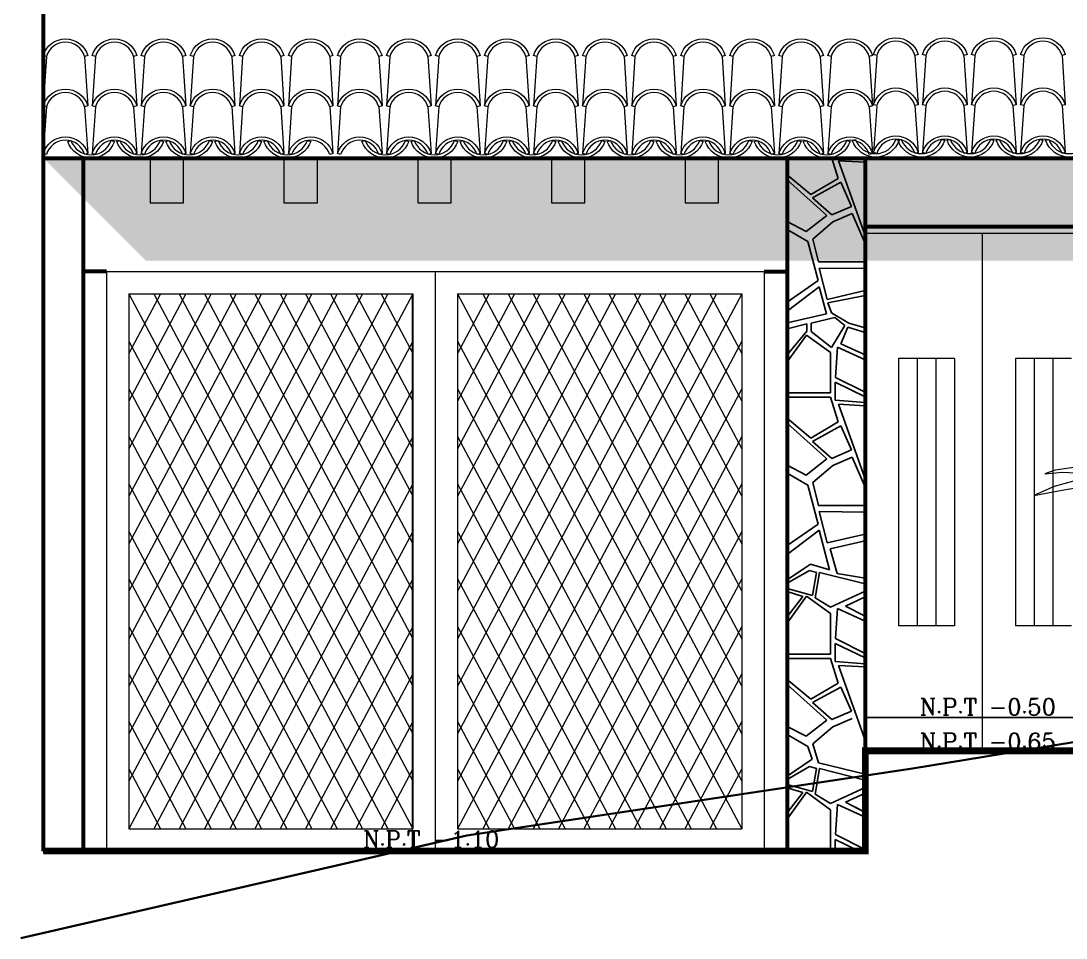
# Model space of a CAD drawing. Extents: x -111 to 1137, y -130 to 54.
# Drawn here: x 481.336 to 486.025, y 26.874 to 30.988 of the extents above; entities that cross this region are included whole.
import ezdxf

# ---------------------------------------------------------------- set-up
doc = ezdxf.new("R2010")
doc.units = 0
doc.layers.get('0').update_dxf_attribs({"lineweight": 0})
doc.layers.add('Escaleras', color=17, linetype='Continuous')
doc.layers.add('TEXTO', color=164, linetype='Continuous')
for name, color, linetype, lineweight in [('FACHADAS', 7, 'Continuous', 0), ('FC1', 84, 'Continuous', 20), ('Muro div', 150, 'Continuous', 18), ('muros', 5, 'Continuous', 60), ('PROYECCION VOLADO', 32, 'Continuous', 13)]:
    doc.layers.add(name, color=color, linetype=linetype, lineweight=lineweight)
doc.styles.add('COMPLEX', font='complex.shx', dxfattribs={"height": 0.25})

msp = doc.modelspace()

# ---------------------------------------------------------------- hatches: boundary and pattern name
h = msp.add_hatch(color=256)
h.set_gradient(color1=(138, 138, 138), color2=(138, 138, 138), one_color=1, tint=0.54)
h.paths.add_polyline_path([(481.4358, 30.3729), (486.4508, 30.3729), (486.9105, 29.9132), (481.8955, 29.9132)])

# ---------------------------------------------------------------- linework, layer by layer
msp.add_line((483.0908, 29.7644, -262.6936), (483.0908, 27.2644, -262.6936))
at = {"color": 2, "lineweight": 35}
for p, q in [((485.3358, 27.6344), (487.3358, 27.9644)), ((483.3358, 27.3344), (485.3358, 27.6344)), ((481.3358, 26.8744), (483.3358, 27.3344))]:
    msp.add_line(p, q, dxfattribs=at)
at = {"lineweight": 80, "const_width": 0.03}
msp.add_lwpolyline([(481.4358, 27.2644), (485.1233, 27.2644), (485.1233, 27.7144), (486.3358, 27.7144), (489.3358, 27.7144)], dxfattribs=at)
at = {"layer": 'Escaleras'}
for p, q in [((484.9741, 30.3729), (485.0023, 30.2819)), ((485.1233, 30.355), (485.0035, 30.3611)), ((485.0035, 30.3611), (485.1233, 30.0265)), ((485.074, 30.3729), (485.1233, 30.3692)), ((484.88, 30.2099), (484.7733, 30.2986)), ((484.7733, 30.2761), (484.9517, 30.116)), ((485.0023, 30.2819), (484.88, 30.2099)), ((484.8873, 30.1949), (485.0138, 30.2646)), ((485.0138, 30.2646), (485.0613, 30.1566)), ((484.9744, 30.1184), (484.8873, 30.1949)), ((485.0613, 30.1566), (484.9744, 30.1184)), ((484.9517, 30.116), (484.8581, 30.044)), ((485.0656, 30.1242), (484.9778, 30.0866)), ((485.1233, 29.9895), (485.0656, 30.1242)), ((484.8581, 30.044), (484.7733, 30.0884)), ((484.9778, 30.0866), (484.8882, 30.0101)), ((484.7733, 30.052), (484.8654, 29.9987)), ((484.8882, 30.0101), (484.9143, 29.907)), ((484.8654, 29.9987), (484.9127, 29.8242)), ((484.9143, 29.907), (485.1233, 29.907)), ((485.1233, 29.8775), (484.9163, 29.8799)), ((484.9163, 29.8799), (484.9527, 29.7394)), ((484.9127, 29.8242), (484.7733, 29.7272)), ((484.9163, 29.7961), (484.7733, 29.687)), ((484.9163, 29.7961), (484.9495, 29.6739)), ((484.9527, 29.7394), (485.1233, 29.7794)), ((484.9553, 29.7238), (485.1233, 29.7563)), ((484.9727, 29.6785), (484.9553, 29.7238)), ((484.9495, 29.6739), (484.7733, 29.6344)), ((484.9867, 29.6577), (484.881, 29.6321)), ((485.0505, 29.6321), (484.9727, 29.6785)), ((485.032, 29.6217), (484.9867, 29.6577)), ((484.7733, 29.6078), (484.8612, 29.6298)), ((484.8612, 29.5962), (484.7733, 29.4912)), ((484.8612, 29.6298), (484.8612, 29.5962)), ((484.881, 29.6321), (484.881, 29.595)), ((484.881, 29.595), (484.9727, 29.523)), ((484.9727, 29.523), (485.032, 29.6217)), ((485.0459, 29.6147), (485.0134, 29.5404)), ((485.1233, 29.5903), (485.0459, 29.6147)), ((485.1233, 29.6124), (485.0505, 29.6321)), ((484.7733, 29.4592), (484.8603, 29.5794)), ((484.8603, 29.5794), (484.9681, 29.5014)), ((485.0134, 29.5404), (485.1233, 29.4912)), ((484.9681, 29.5014), (484.9681, 29.3195)), ((484.9991, 29.5252), (484.9895, 29.3896)), ((485.1233, 29.4678), (484.9991, 29.5252)), ((485.1233, 29.3026), (484.9884, 29.3677)), ((484.9884, 29.3677), (484.9884, 29.2869)), ((484.9895, 29.3896), (485.1233, 29.3227)), ((484.9681, 29.3195), (484.7733, 29.3195)), ((484.9678, 29.3008), (484.7733, 29.3008)), ((484.9678, 29.3008), (485.0023, 29.1894)), ((484.9884, 29.2869), (485.1233, 29.2767)), ((485.1233, 29.2625), (485.0035, 29.2686)), ((485.0035, 29.2686), (485.1233, 28.934)), ((484.88, 29.1174), (484.7733, 29.2062)), ((484.7733, 29.1837), (484.9517, 29.0235)), ((485.0023, 29.1894), (484.88, 29.1174)), ((484.8873, 29.1025), (485.0138, 29.1722)), ((485.0138, 29.1722), (485.0613, 29.0642)), ((484.9744, 29.0259), (484.8873, 29.1025)), ((485.0613, 29.0642), (484.9744, 29.0259)), ((485.0656, 29.0317), (484.9778, 28.9941)), ((485.1233, 28.897), (485.0656, 29.0317)), ((484.8581, 28.9515), (484.7733, 28.996)), ((484.9517, 29.0235), (484.8581, 28.9515)), ((484.9778, 28.9941), (484.8882, 28.9176)), ((484.7733, 28.9596), (484.8654, 28.9063)), ((484.8654, 28.9063), (484.9127, 28.7317)), ((484.8882, 28.9176), (484.9143, 28.8145)), ((484.9143, 28.8145), (485.1233, 28.8145)), ((485.1233, 28.7851), (484.9163, 28.7875)), ((484.9163, 28.7875), (484.9527, 28.6469)), ((484.9127, 28.7317), (484.7733, 28.6348)), ((484.9163, 28.7037), (484.7733, 28.5946)), ((484.9163, 28.7037), (484.9636, 28.5255)), ((484.9527, 28.6469), (485.1233, 28.6869)), ((485.1233, 28.6567), (484.9664, 28.6209)), ((484.9664, 28.6209), (484.9978, 28.5104)), ((484.8787, 28.5522), (484.7733, 28.4807)), ((484.7733, 28.4658), (484.8742, 28.5238)), ((484.8742, 28.5238), (484.9043, 28.515)), ((484.9636, 28.5255), (484.8787, 28.5522)), ((484.9043, 28.515), (484.8867, 28.4115)), ((484.9186, 28.5149), (484.8992, 28.4)), ((485.1233, 28.4627), (484.9186, 28.5149)), ((484.9978, 28.5104), (485.1233, 28.4895)), ((484.8867, 28.4115), (484.7733, 28.4424)), ((484.7733, 28.4284), (484.8433, 28.4071)), ((484.9679, 28.3582), (485.1233, 28.4298)), ((484.7733, 28.2875), (484.8603, 28.4077)), ((484.8433, 28.4071), (484.7733, 28.3154)), ((484.8603, 28.4077), (484.9681, 28.3297)), ((484.8992, 28.4), (484.9679, 28.3582)), ((485.1233, 28.4044), (485.0352, 28.3638)), ((484.9681, 28.3297), (484.9681, 28.1478)), ((484.9991, 28.3535), (484.9895, 28.2179)), ((485.1233, 28.2961), (484.9991, 28.3535)), ((485.0352, 28.3638), (485.1233, 28.3179)), ((485.1233, 28.1309), (484.9884, 28.1959)), ((484.9884, 28.1959), (484.9884, 28.1152)), ((484.9895, 28.2179), (485.1233, 28.151)), ((484.9681, 28.1478), (484.7733, 28.1478)), ((484.9678, 28.1291), (484.7733, 28.1291)), ((484.9678, 28.1291), (485.0023, 28.0177)), ((484.9884, 28.1152), (485.1233, 28.105)), ((485.1233, 28.0908), (485.0035, 28.0969)), ((485.0035, 28.0969), (485.1233, 27.7623)), ((484.88, 27.9457), (484.7733, 28.0344)), ((484.7733, 28.012), (484.9517, 27.8518)), ((485.0023, 28.0177), (484.88, 27.9457)), ((484.8873, 27.9307), (485.0138, 28.0005)), ((485.0138, 28.0005), (485.0613, 27.8924)), ((484.9744, 27.8542), (484.8873, 27.9307)), ((484.9517, 27.8518), (484.8581, 27.7798)), ((485.0613, 27.8924), (484.9744, 27.8542)), ((485.0656, 27.86), (484.9778, 27.8224)), ((486.2858, 27.8644), (485.1233, 27.8644)), ((484.8581, 27.7798), (484.7733, 27.8242)), ((484.9778, 27.8224), (484.8882, 27.7459)), ((484.7733, 27.7879), (484.8654, 27.7345)), ((484.8654, 27.7345), (484.8855, 27.6774)), ((484.8882, 27.7459), (484.9143, 27.6612)), ((484.8855, 27.6774), (484.7733, 27.6013)), ((484.7733, 27.5864), (484.8742, 27.6444)), ((484.8742, 27.6444), (484.9043, 27.6356)), ((484.9043, 27.6356), (484.8867, 27.5321)), ((484.9186, 27.6355), (484.8992, 27.5205)), ((484.9143, 27.6612), (485.1233, 27.6101)), ((485.1233, 27.5832), (484.9186, 27.6355)), ((484.8867, 27.5321), (484.7733, 27.5629)), ((484.7733, 27.549), (484.8433, 27.5277)), ((484.7733, 27.4081), (484.8603, 27.5283)), ((484.8433, 27.5277), (484.7733, 27.436)), ((484.8603, 27.5283), (484.9681, 27.4502)), ((484.9679, 27.4787), (485.1233, 27.5504)), ((485.1233, 27.525), (485.0352, 27.4844)), ((484.8992, 27.5205), (484.9679, 27.4787)), ((485.0352, 27.4844), (485.1233, 27.4384)), ((484.9681, 27.4502), (484.9681, 27.2684)), ((484.9991, 27.4741), (484.9895, 27.3385)), ((485.1233, 27.4167), (484.9991, 27.4741)), ((485.1233, 27.4384), (485.0792, 27.4614)), ((484.9895, 27.3385), (485.1233, 27.2715)), ((485.0965, 27.2644), (484.9884, 27.3165)), ((484.9884, 27.3165), (484.9884, 27.2644))]:
    msp.add_line(p, q, dxfattribs=at)
at = {"layer": 'FACHADAS', "color": 34, "linetype": 'Continuous', "ltscale": 5}
for p, q in [((481.4502, 30.8287), (481.4358, 30.6076)), ((481.6214, 30.8287), (481.6358, 30.6076)), ((481.6702, 30.8287), (481.6558, 30.6076)), ((481.8414, 30.8287), (481.8558, 30.6076)), ((481.8902, 30.8287), (481.8758, 30.6076)), ((482.0614, 30.8287), (482.0758, 30.6076)), ((482.1102, 30.8287), (482.0958, 30.6076)), ((482.2814, 30.8287), (482.2958, 30.6076)), ((482.3302, 30.8287), (482.3158, 30.6076)), ((482.5014, 30.8287), (482.5158, 30.6076)), ((482.5502, 30.8287), (482.5358, 30.6076)), ((482.7214, 30.8287), (482.7358, 30.6076)), ((482.7702, 30.8287), (482.7558, 30.6076)), ((482.9414, 30.8287), (482.9558, 30.6076)), ((482.9902, 30.8287), (482.9758, 30.6076)), ((483.1614, 30.8287), (483.1758, 30.6076)), ((483.2102, 30.8287), (483.1958, 30.6076)), ((483.3814, 30.8287), (483.3958, 30.6076)), ((483.4302, 30.8287), (483.4158, 30.6076)), ((483.6014, 30.8287), (483.6158, 30.6076)), ((483.6502, 30.8287), (483.6358, 30.6076)), ((483.8214, 30.8287), (483.8358, 30.6076)), ((483.8702, 30.8287), (483.8558, 30.6076)), ((484.0414, 30.8287), (484.0558, 30.6076)), ((484.0902, 30.8287), (484.0758, 30.6076)), ((484.2614, 30.8287), (484.2758, 30.6076)), ((484.3102, 30.8287), (484.2958, 30.6076)), ((484.4814, 30.8287), (484.4958, 30.6076)), ((484.5302, 30.8287), (484.5158, 30.6076)), ((484.7014, 30.8287), (484.7158, 30.6076)), ((484.7502, 30.8287), (484.7358, 30.6076)), ((484.9214, 30.8287), (484.9358, 30.6076)), ((484.9702, 30.8287), (484.9558, 30.6076)), ((485.1414, 30.8287), (485.1558, 30.6076)), ((485.1751, 30.8317), (485.1607, 30.6106)), ((485.3463, 30.8337), (485.3607, 30.6126)), ((485.3951, 30.8337), (485.3807, 30.6126)), ((485.5663, 30.8337), (485.5807, 30.6126)), ((485.6151, 30.8337), (485.6007, 30.6126)), ((485.7863, 30.8337), (485.8007, 30.6126)), ((485.8351, 30.8337), (485.8207, 30.6126)), ((486.0063, 30.8337), (486.0207, 30.6126)), ((481.4502, 30.6034), (481.4358, 30.3929)), ((481.6214, 30.6034), (481.6358, 30.3929)), ((481.6702, 30.6034), (481.6558, 30.3929)), ((481.8414, 30.6034), (481.8558, 30.3929)), ((481.8902, 30.6034), (481.8758, 30.3929)), ((482.0614, 30.6034), (482.0758, 30.3929)), ((482.1102, 30.6034), (482.0958, 30.3929)), ((482.2814, 30.6034), (482.2958, 30.3929)), ((482.3302, 30.6034), (482.3158, 30.3929)), ((482.5014, 30.6034), (482.5158, 30.3929)), ((482.5502, 30.6034), (482.5358, 30.3929)), ((482.7214, 30.6034), (482.7358, 30.3929)), ((482.7702, 30.6034), (482.7558, 30.3929)), ((482.9414, 30.6034), (482.9558, 30.3929)), ((482.9902, 30.6034), (482.9758, 30.3929)), ((483.1614, 30.6034), (483.1758, 30.3929)), ((483.2102, 30.6034), (483.1958, 30.3929)), ((483.3814, 30.6034), (483.3958, 30.3929)), ((483.4302, 30.6034), (483.4158, 30.3929)), ((483.6014, 30.6034), (483.6158, 30.3929)), ((483.6502, 30.6034), (483.6358, 30.3929)), ((483.8214, 30.6034), (483.8358, 30.3929)), ((483.8702, 30.6034), (483.8558, 30.3929)), ((484.0414, 30.6034), (484.0558, 30.3929)), ((484.0902, 30.6034), (484.0758, 30.3929)), ((484.2614, 30.6034), (484.2758, 30.3929)), ((484.3102, 30.6034), (484.2958, 30.3929)), ((484.4814, 30.6034), (484.4958, 30.3929)), ((484.5302, 30.6034), (484.5158, 30.3929)), ((484.7014, 30.6034), (484.7158, 30.3929)), ((484.7502, 30.6034), (484.7358, 30.3929)), ((484.9214, 30.6034), (484.9358, 30.3929)), ((484.9702, 30.6034), (484.9558, 30.3929)), ((485.1414, 30.6034), (485.1558, 30.3929)), ((485.1751, 30.6064), (485.1607, 30.3959)), ((485.3463, 30.6084), (485.3607, 30.3979)), ((485.3951, 30.6084), (485.3807, 30.3979)), ((485.5663, 30.6084), (485.5807, 30.3979)), ((485.6151, 30.6084), (485.6007, 30.3979)), ((485.7863, 30.6084), (485.8007, 30.3979)), ((485.8351, 30.6084), (485.8207, 30.3979)), ((486.0063, 30.6084), (486.0207, 30.3979))]:
    msp.add_line(p, q, dxfattribs=at)
at = {"layer": 'FACHADAS', "color": 1}
for p, q in [((485.1233, 30.0644), (485.1233, 27.7144)), ((486.1433, 30.0344), (485.1233, 30.0344)), ((485.6483, 30.0344), (485.6483, 27.7144)), ((481.8196, 29.7644), (481.8196, 27.3644)), ((481.8196, 29.7644), (483.0946, 29.7644)), ((481.8196, 29.7644), (483.0946, 29.7644)), ((481.8196, 29.7644), (481.8196, 27.3644)), ((483.0946, 29.7644), (483.0946, 27.3644)), ((483.0946, 29.7644), (483.0946, 27.3644)), ((483.2946, 29.7644), (484.5696, 29.7644)), ((483.2946, 29.7644), (483.2946, 27.3644)), ((484.5696, 29.7644), (484.5696, 27.3644)), ((485.5233, 29.4744), (485.2733, 29.4744)), ((485.2733, 29.4744), (485.2733, 28.2744)), ((485.5233, 29.4744), (485.5233, 28.2744)), ((486.0483, 29.4744), (485.7983, 29.4744)), ((485.7983, 29.4744), (485.7983, 28.2744)), ((485.5233, 28.2744), (485.2733, 28.2744)), ((486.0483, 28.2744), (485.7983, 28.2744)), ((481.8196, 27.3644), (483.0946, 27.3644)), ((483.2946, 27.3644), (484.5696, 27.3644))]:
    msp.add_line(p, q, dxfattribs=at)
at = {"layer": 'FACHADAS', "color": 25}
for p, q in [((481.7196, 29.8644), (481.7196, 27.2644)), ((481.7196, 29.8644), (484.6696, 29.8644)), ((483.1946, 29.8644), (483.1946, 27.2644)), ((484.6696, 29.8644), (484.6696, 27.2644))]:
    msp.add_line(p, q, dxfattribs=at)
at = {"layer": 'FACHADAS', "color": 134}
for p, q in [((481.8196, 29.7644), (483.0946, 27.3644)), ((483.0946, 29.7644), (481.8196, 27.3644)), ((482.9813, 29.7644), (481.8196, 27.5776)), ((482.8681, 29.7644), (481.8196, 27.7907)), ((482.7549, 29.7644), (481.8196, 28.0039)), ((482.6416, 29.7644), (481.8196, 28.217)), ((482.5284, 29.7644), (481.8196, 28.4302)), ((482.4151, 29.7644), (481.8196, 28.6433)), ((482.3019, 29.7644), (481.8196, 28.8565)), ((482.1887, 29.7644), (481.8196, 29.0696)), ((482.0754, 29.7644), (481.8196, 29.2828)), ((481.9622, 29.7644), (481.8196, 29.4959)), ((481.9328, 29.7644), (483.0946, 27.5776)), ((482.046, 29.7644), (483.0946, 27.7907)), ((482.1593, 29.7644), (483.0946, 28.0039)), ((482.2725, 29.7644), (483.0946, 28.217)), ((482.3857, 29.7644), (483.0946, 28.4302)), ((482.499, 29.7644), (483.0946, 28.6433)), ((482.6122, 29.7644), (483.0946, 28.8565)), ((482.7254, 29.7644), (483.0946, 29.0696)), ((482.8387, 29.7644), (483.0946, 29.2828)), ((482.9519, 29.7644), (483.0946, 29.4959)), ((483.2946, 29.7644), (484.5696, 27.3644)), ((484.5696, 29.7644), (483.2946, 27.3644)), ((484.4563, 29.7644), (483.2946, 27.5776)), ((484.3431, 29.7644), (483.2946, 27.7907)), ((484.2299, 29.7644), (483.2946, 28.0039)), ((484.1166, 29.7644), (483.2946, 28.217)), ((484.0034, 29.7644), (483.2946, 28.4302)), ((483.8901, 29.7644), (483.2946, 28.6433)), ((483.7769, 29.7644), (483.2946, 28.8565)), ((483.6637, 29.7644), (483.2946, 29.0696)), ((483.5504, 29.7644), (483.2946, 29.2828)), ((483.4372, 29.7644), (483.2946, 29.4959)), ((483.4078, 29.7644), (484.5696, 27.5776)), ((483.521, 29.7644), (484.5696, 27.7907)), ((483.6343, 29.7644), (484.5696, 28.0039)), ((483.7475, 29.7644), (484.5696, 28.217)), ((483.8607, 29.7644), (484.5696, 28.4302)), ((483.974, 29.7644), (484.5696, 28.6433)), ((484.0872, 29.7644), (484.5696, 28.8565)), ((484.2004, 29.7644), (484.5696, 29.0696)), ((484.3137, 29.7644), (484.5696, 29.2828)), ((484.4269, 29.7644), (484.5696, 29.4959)), ((481.8196, 29.5513), (482.9813, 27.3644)), ((483.0946, 29.5513), (481.9328, 27.3644)), ((483.2946, 29.5513), (484.4563, 27.3644)), ((484.5696, 29.5513), (483.4078, 27.3644)), ((485.3567, 29.4744), (485.3567, 28.2744)), ((485.44, 29.4744), (485.44, 28.2744)), ((485.8817, 29.4744), (485.8817, 28.2744)), ((485.965, 29.4744), (485.965, 28.2744)), ((481.8196, 29.3381), (482.8681, 27.3644)), ((483.0946, 29.3381), (482.046, 27.3644)), ((483.2946, 29.3381), (484.3431, 27.3644)), ((484.5696, 29.3381), (483.521, 27.3644)), ((481.8196, 29.125), (482.7549, 27.3644)), ((483.0946, 29.125), (482.1593, 27.3644)), ((483.2946, 29.125), (484.2299, 27.3644)), ((484.5696, 29.125), (483.6343, 27.3644)), ((481.8196, 28.9118), (482.6416, 27.3644)), ((483.0946, 28.9118), (482.2725, 27.3644)), ((483.2946, 28.9118), (484.1166, 27.3644)), ((484.5696, 28.9118), (483.7475, 27.3644)), ((481.8196, 28.6987), (482.5284, 27.3644)), ((483.0946, 28.6987), (482.3857, 27.3644)), ((483.2946, 28.6987), (484.0034, 27.3644)), ((484.5696, 28.6987), (483.8607, 27.3644)), ((481.8196, 28.4855), (482.4151, 27.3644)), ((483.0946, 28.4855), (482.499, 27.3644)), ((483.2946, 28.4855), (483.8901, 27.3644)), ((484.5696, 28.4855), (483.974, 27.3644)), ((481.8196, 28.2724), (482.3019, 27.3644)), ((483.0946, 28.2724), (482.6122, 27.3644)), ((483.2946, 28.2724), (483.7769, 27.3644)), ((484.5696, 28.2724), (484.0872, 27.3644)), ((481.8196, 28.0592), (482.1887, 27.3644)), ((483.0946, 28.0592), (482.7254, 27.3644)), ((483.2946, 28.0592), (483.6637, 27.3644)), ((484.5696, 28.0592), (484.2004, 27.3644)), ((481.8196, 27.8461), (482.0754, 27.3644)), ((483.0946, 27.8461), (482.8387, 27.3644)), ((483.2946, 27.8461), (483.5504, 27.3644)), ((484.5696, 27.8461), (484.3137, 27.3644)), ((481.8196, 27.6329), (481.9622, 27.3644)), ((483.0946, 27.6329), (482.9519, 27.3644)), ((483.2946, 27.6329), (483.4372, 27.3644)), ((484.5696, 27.6329), (484.4269, 27.3644))]:
    msp.add_line(p, q, dxfattribs=at)
at = {"layer": 'FACHADAS', "color": 34, "linetype": 'Continuous', "ltscale": 5}
for points in [[(481.6358, 30.8329), (481.6214, 30.8287, 0.75), (481.4502, 30.8287), (481.4358, 30.8329, -0.75)], [(481.8558, 30.8329), (481.8414, 30.8287, 0.75), (481.6702, 30.8287), (481.6558, 30.8329, -0.75)], [(482.0758, 30.8329), (482.0614, 30.8287, 0.75), (481.8902, 30.8287), (481.8758, 30.8329, -0.75)], [(482.2958, 30.8329), (482.2814, 30.8287, 0.75), (482.1102, 30.8287), (482.0958, 30.8329, -0.75)], [(482.5158, 30.8329), (482.5014, 30.8287, 0.75), (482.3302, 30.8287), (482.3158, 30.8329, -0.75)], [(482.7358, 30.8329), (482.7214, 30.8287, 0.75), (482.5502, 30.8287), (482.5358, 30.8329, -0.75)], [(482.9558, 30.8329), (482.9414, 30.8287, 0.75), (482.7702, 30.8287), (482.7558, 30.8329, -0.75)], [(483.1758, 30.8329), (483.1614, 30.8287, 0.75), (482.9902, 30.8287), (482.9758, 30.8329, -0.75)], [(483.3958, 30.8329), (483.3814, 30.8287, 0.75), (483.2102, 30.8287), (483.1958, 30.8329, -0.75)], [(483.6158, 30.8329), (483.6014, 30.8287, 0.75), (483.4302, 30.8287), (483.4158, 30.8329, -0.75)], [(483.8358, 30.8329), (483.8214, 30.8287, 0.75), (483.6502, 30.8287), (483.6358, 30.8329, -0.75)], [(484.0558, 30.8329), (484.0414, 30.8287, 0.75), (483.8702, 30.8287), (483.8558, 30.8329, -0.75)], [(484.2758, 30.8329), (484.2614, 30.8287, 0.75), (484.0902, 30.8287), (484.0758, 30.8329, -0.75)], [(484.4958, 30.8329), (484.4814, 30.8287, 0.75), (484.3102, 30.8287), (484.2958, 30.8329, -0.75)], [(484.7158, 30.8329), (484.7014, 30.8287, 0.75), (484.5302, 30.8287), (484.5158, 30.8329, -0.75)], [(484.9358, 30.8329), (484.9214, 30.8287, 0.75), (484.7502, 30.8287), (484.7358, 30.8329, -0.75)], [(485.1558, 30.8329), (485.1414, 30.8287, 0.75), (484.9702, 30.8287), (484.9558, 30.8329, -0.75)], [(485.3607, 30.8379), (485.3463, 30.8337, 0.75), (485.1751, 30.8337), (485.1607, 30.8379, -0.75)], [(485.5807, 30.8379), (485.5663, 30.8337, 0.75), (485.3951, 30.8337), (485.3807, 30.8379, -0.75)], [(485.8007, 30.8379), (485.7863, 30.8337, 0.75), (485.6151, 30.8337), (485.6007, 30.8379, -0.75)], [(486.0207, 30.8379), (486.0063, 30.8337, 0.75), (485.8351, 30.8337), (485.8207, 30.8379, -0.75)], [(481.6358, 30.6076), (481.6214, 30.6034, 0.75), (481.4502, 30.6034), (481.4358, 30.6076, -0.75)], [(481.8558, 30.6076), (481.8414, 30.6034, 0.75), (481.6702, 30.6034), (481.6558, 30.6076, -0.75)], [(482.0758, 30.6076), (482.0614, 30.6034, 0.75), (481.8902, 30.6034), (481.8758, 30.6076, -0.75)], [(482.2958, 30.6076), (482.2814, 30.6034, 0.75), (482.1102, 30.6034), (482.0958, 30.6076, -0.75)], [(482.5158, 30.6076), (482.5014, 30.6034, 0.75), (482.3302, 30.6034), (482.3158, 30.6076, -0.75)], [(482.7358, 30.6076), (482.7214, 30.6034, 0.75), (482.5502, 30.6034), (482.5358, 30.6076, -0.75)], [(482.9558, 30.6076), (482.9414, 30.6034, 0.75), (482.7702, 30.6034), (482.7558, 30.6076, -0.75)], [(483.1758, 30.6076), (483.1614, 30.6034, 0.75), (482.9902, 30.6034), (482.9758, 30.6076, -0.75)], [(483.3958, 30.6076), (483.3814, 30.6034, 0.75), (483.2102, 30.6034), (483.1958, 30.6076, -0.75)], [(483.6158, 30.6076), (483.6014, 30.6034, 0.75), (483.4302, 30.6034), (483.4158, 30.6076, -0.75)], [(483.8358, 30.6076), (483.8214, 30.6034, 0.75), (483.6502, 30.6034), (483.6358, 30.6076, -0.75)], [(484.0558, 30.6076), (484.0414, 30.6034, 0.75), (483.8702, 30.6034), (483.8558, 30.6076, -0.75)], [(484.2758, 30.6076), (484.2614, 30.6034, 0.75), (484.0902, 30.6034), (484.0758, 30.6076, -0.75)], [(484.4958, 30.6076), (484.4814, 30.6034, 0.75), (484.3102, 30.6034), (484.2958, 30.6076, -0.75)], [(484.7158, 30.6076), (484.7014, 30.6034, 0.75), (484.5302, 30.6034), (484.5158, 30.6076, -0.75)], [(484.9358, 30.6076), (484.9214, 30.6034, 0.75), (484.7502, 30.6034), (484.7358, 30.6076, -0.75)], [(485.1558, 30.6076), (485.1414, 30.6034, 0.75), (484.9702, 30.6034), (484.9558, 30.6076, -0.75)], [(485.3607, 30.6126), (485.3463, 30.6084, 0.75), (485.1751, 30.6084), (485.1607, 30.6126, -0.75)], [(485.5807, 30.6126), (485.5663, 30.6084, 0.75), (485.3951, 30.6084), (485.3807, 30.6126, -0.75)], [(485.8007, 30.6126), (485.7863, 30.6084, 0.75), (485.6151, 30.6084), (485.6007, 30.6126, -0.75)], [(486.0207, 30.6126), (486.0063, 30.6084, 0.75), (485.8351, 30.6084), (485.8207, 30.6126, -0.75)], [(481.6358, 30.3929), (481.6214, 30.3887, 0.75), (481.4502, 30.3887), (481.4358, 30.3929, -0.75)], [(481.5458, 30.4479), (481.5602, 30.4521, 0.708609), (481.7414, 30.4521), (481.7558, 30.4479, -0.714286)], [(481.8558, 30.3929), (481.8414, 30.3887, 0.75), (481.6702, 30.3887), (481.6558, 30.3929, -0.75)], [(481.7658, 30.4479), (481.7802, 30.4521, 0.708609), (481.9614, 30.4521), (481.9758, 30.4479, -0.714286)], [(482.0758, 30.3929), (482.0614, 30.3887, 0.75), (481.8902, 30.3887), (481.8758, 30.3929, -0.75)], [(481.9858, 30.4479), (482.0002, 30.4521, 0.708609), (482.1814, 30.4521), (482.1958, 30.4479, -0.714286)], [(482.2958, 30.3929), (482.2814, 30.3887, 0.75), (482.1102, 30.3887), (482.0958, 30.3929, -0.75)], [(482.2058, 30.4479), (482.2202, 30.4521, 0.708609), (482.4014, 30.4521), (482.4158, 30.4479, -0.714286)], [(482.5158, 30.3929), (482.5014, 30.3887, 0.75), (482.3302, 30.3887), (482.3158, 30.3929, -0.75)], [(482.4258, 30.4479), (482.4402, 30.4521, 0.708609), (482.6214, 30.4521), (482.6358, 30.4479, -0.714286)], [(482.7358, 30.3929), (482.7214, 30.3887, 0.75), (482.5502, 30.3887), (482.5358, 30.3929, -0.75)], [(482.9558, 30.3929), (482.9414, 30.3887, 0.75), (482.7702, 30.3887), (482.7558, 30.3929, -0.75)], [(482.8658, 30.4479), (482.8802, 30.4521, 0.708609), (483.0614, 30.4521), (483.0758, 30.4479, -0.714286)], [(483.1758, 30.3929), (483.1614, 30.3887, 0.75), (482.9902, 30.3887), (482.9758, 30.3929, -0.75)], [(483.0858, 30.4479), (483.1002, 30.4521, 0.708609), (483.2814, 30.4521), (483.2958, 30.4479, -0.714286)], [(483.3958, 30.3929), (483.3814, 30.3887, 0.75), (483.2102, 30.3887), (483.1958, 30.3929, -0.75)], [(483.3058, 30.4479), (483.3202, 30.4521, 0.708609), (483.5014, 30.4521), (483.5158, 30.4479, -0.714286)], [(483.3058, 30.4479), (483.3202, 30.4521, 0.708609), (483.5014, 30.4521), (483.5158, 30.4479, -0.714286)], [(483.6158, 30.3929), (483.6014, 30.3887, 0.75), (483.4302, 30.3887), (483.4158, 30.3929, -0.75)], [(483.5258, 30.4479), (483.5402, 30.4521, 0.708609), (483.7214, 30.4521), (483.7358, 30.4479, -0.714286)], [(483.5258, 30.4479), (483.5402, 30.4521, 0.708609), (483.7214, 30.4521), (483.7358, 30.4479, -0.714286)], [(483.8358, 30.3929), (483.8214, 30.3887, 0.75), (483.6502, 30.3887), (483.6358, 30.3929, -0.75)], [(483.7458, 30.4479), (483.7602, 30.4521, 0.708609), (483.9414, 30.4521), (483.9558, 30.4479, -0.714286)], [(484.0558, 30.3929), (484.0414, 30.3887, 0.75), (483.8702, 30.3887), (483.8558, 30.3929, -0.75)], [(483.9658, 30.4479), (483.9802, 30.4521, 0.708609), (484.1614, 30.4521), (484.1758, 30.4479, -0.714286)], [(483.9658, 30.4479), (483.9802, 30.4521, 0.708609), (484.1614, 30.4521), (484.1758, 30.4479, -0.714286)], [(484.2758, 30.3929), (484.2614, 30.3887, 0.75), (484.0902, 30.3887), (484.0758, 30.3929, -0.75)], [(484.1858, 30.4479), (484.2002, 30.4521, 0.708609), (484.3814, 30.4521), (484.3958, 30.4479, -0.714286)], [(484.1858, 30.4479), (484.2002, 30.4521, 0.708609), (484.3814, 30.4521), (484.3958, 30.4479, -0.714286)], [(484.4958, 30.3929), (484.4814, 30.3887, 0.75), (484.3102, 30.3887), (484.2958, 30.3929, -0.75)], [(484.4058, 30.4479), (484.4202, 30.4521, 0.708609), (484.6014, 30.4521), (484.6158, 30.4479, -0.714286)], [(484.7158, 30.3929), (484.7014, 30.3887, 0.75), (484.5302, 30.3887), (484.5158, 30.3929, -0.75)], [(484.6258, 30.4479), (484.6402, 30.4521, 0.708609), (484.8214, 30.4521), (484.8358, 30.4479, -0.714286)], [(484.6258, 30.4479), (484.6402, 30.4521, 0.708609), (484.8214, 30.4521), (484.8358, 30.4479, -0.714286)], [(484.9358, 30.3929), (484.9214, 30.3887, 0.75), (484.7502, 30.3887), (484.7358, 30.3929, -0.75)], [(484.8458, 30.4479), (484.8602, 30.4521, 0.708609), (485.0414, 30.4521), (485.0558, 30.4479, -0.714286)], [(484.8458, 30.4479), (484.8602, 30.4521, 0.708609), (485.0414, 30.4521), (485.0558, 30.4479, -0.714286)], [(485.1558, 30.3929), (485.1414, 30.3887, 0.75), (484.9702, 30.3887), (484.9558, 30.3929, -0.75)], [(485.0655, 30.4529), (485.0799, 30.4571, 0.708609), (485.2611, 30.4571), (485.2755, 30.4529, -0.714286)], [(485.3607, 30.3979), (485.3463, 30.3937, 0.75), (485.1751, 30.3937), (485.1607, 30.3979, -0.75)], [(485.2707, 30.4529), (485.2851, 30.4571, 0.708609), (485.4663, 30.4571), (485.4807, 30.4529, -0.714286)], [(485.5807, 30.3979), (485.5663, 30.3937, 0.75), (485.3951, 30.3937), (485.3807, 30.3979, -0.75)], [(485.4907, 30.4529), (485.5051, 30.4571, 0.708609), (485.6863, 30.4571), (485.7007, 30.4529, -0.714286)], [(485.4907, 30.4529), (485.5051, 30.4571, 0.708609), (485.6863, 30.4571), (485.7007, 30.4529, -0.714286)], [(485.8007, 30.3979), (485.7863, 30.3937, 0.75), (485.6151, 30.3937), (485.6007, 30.3979, -0.75)], [(485.7107, 30.4529), (485.7251, 30.4571, 0.708609), (485.9063, 30.4571), (485.9207, 30.4529, -0.714286)], [(485.7107, 30.4529), (485.7251, 30.4571, 0.708609), (485.9063, 30.4571), (485.9207, 30.4529, -0.714286)], [(486.0207, 30.3979), (486.0063, 30.3937, 0.75), (485.8351, 30.3937), (485.8207, 30.3979, -0.75)], [(485.9325, 30.4529), (485.9469, 30.4571, 0.708609), (486.1281, 30.4571), (486.1425, 30.4529, -0.714286)]]:
    msp.add_lwpolyline(points, format="xyb", close=True, dxfattribs=at)
at = {"layer": 'FACHADAS', "color": 134}
for points in [[(486.0596, 28.9852), (485.9757, 28.9728), (485.9288, 28.9564), (486.0091, 28.9637), (486.0952, 28.9604)], [(486.0575, 28.9234), (485.9711, 28.8996), (485.8797, 28.8598), (486.0152, 28.8856), (486.1126, 28.9021)]]:
    msp.add_lwpolyline(points, dxfattribs=at)
at = {"layer": 'FC1'}
for p, q in [((481.9158, 30.3729), (481.9158, 30.1729)), ((482.0658, 30.1729), (482.0658, 30.3729)), ((482.5158, 30.3729), (482.5158, 30.1729)), ((482.6658, 30.1729), (482.6658, 30.3729)), ((483.1158, 30.3729), (483.1158, 30.1729)), ((483.2658, 30.1729), (483.2658, 30.3729)), ((483.7158, 30.3729), (483.7158, 30.1729)), ((483.8658, 30.1729), (483.8658, 30.3729)), ((484.3158, 30.3729), (484.3158, 30.1729)), ((484.4658, 30.1729), (484.4658, 30.3729)), ((481.9158, 30.1729), (482.0658, 30.1729)), ((482.5158, 30.1729), (482.6658, 30.1729)), ((483.1158, 30.1729), (483.2658, 30.1729)), ((483.7158, 30.1729), (483.8658, 30.1729)), ((484.3158, 30.1729), (484.4658, 30.1729))]:
    msp.add_line(p, q, dxfattribs=at)
at = {"layer": 'Muro div'}
msp.add_line((485.1233, 27.7144), (486.3358, 27.7144), dxfattribs=at)
at = {"layer": 'muros'}
for p, q in [((481.4358, 33.3244), (481.4358, 30.3729)), ((481.4358, 30.3729), (486.4508, 30.3729)), ((481.4358, 30.3729), (481.4358, 27.2644)), ((481.6158, 30.3729), (481.6158, 27.2644)), ((484.7733, 30.3729), (484.7733, 27.2644)), ((485.1233, 30.3729), (485.1233, 27.2644)), ((486.1733, 30.0644), (485.1233, 30.0644)), ((485.6733, 30.0644), (485.1233, 30.0644)), ((481.7196, 29.8644), (481.6158, 29.8644)), ((484.6696, 29.8644), (484.7733, 29.8644)), ((481.4358, 27.2644), (485.1233, 27.2644))]:
    msp.add_line(p, q, dxfattribs=at)
at = {"layer": 'PROYECCION VOLADO'}
for p in [(485.8817, 29.4744), (485.965, 29.4744)]:
    msp.add_point(p, dxfattribs=at)

# ---------------------------------------------------------------- texts
at = {"layer": 'TEXTO', "color": 6, "linetype": 'Continuous', "lineweight": 20, "ltscale": 0.3, "style": 'COMPLEX'}
for s, p in [('N.P.T -0.50', (485.3684, 27.874)), ('N.P.T -0.65', (485.3684, 27.7186)), ('N.P.T -1.10', (482.8713, 27.2803, 262.6936))]:
    msp.add_text(s, height=0.074975, dxfattribs=at).set_placement(p)

doc.saveas('drawing.dxf')
